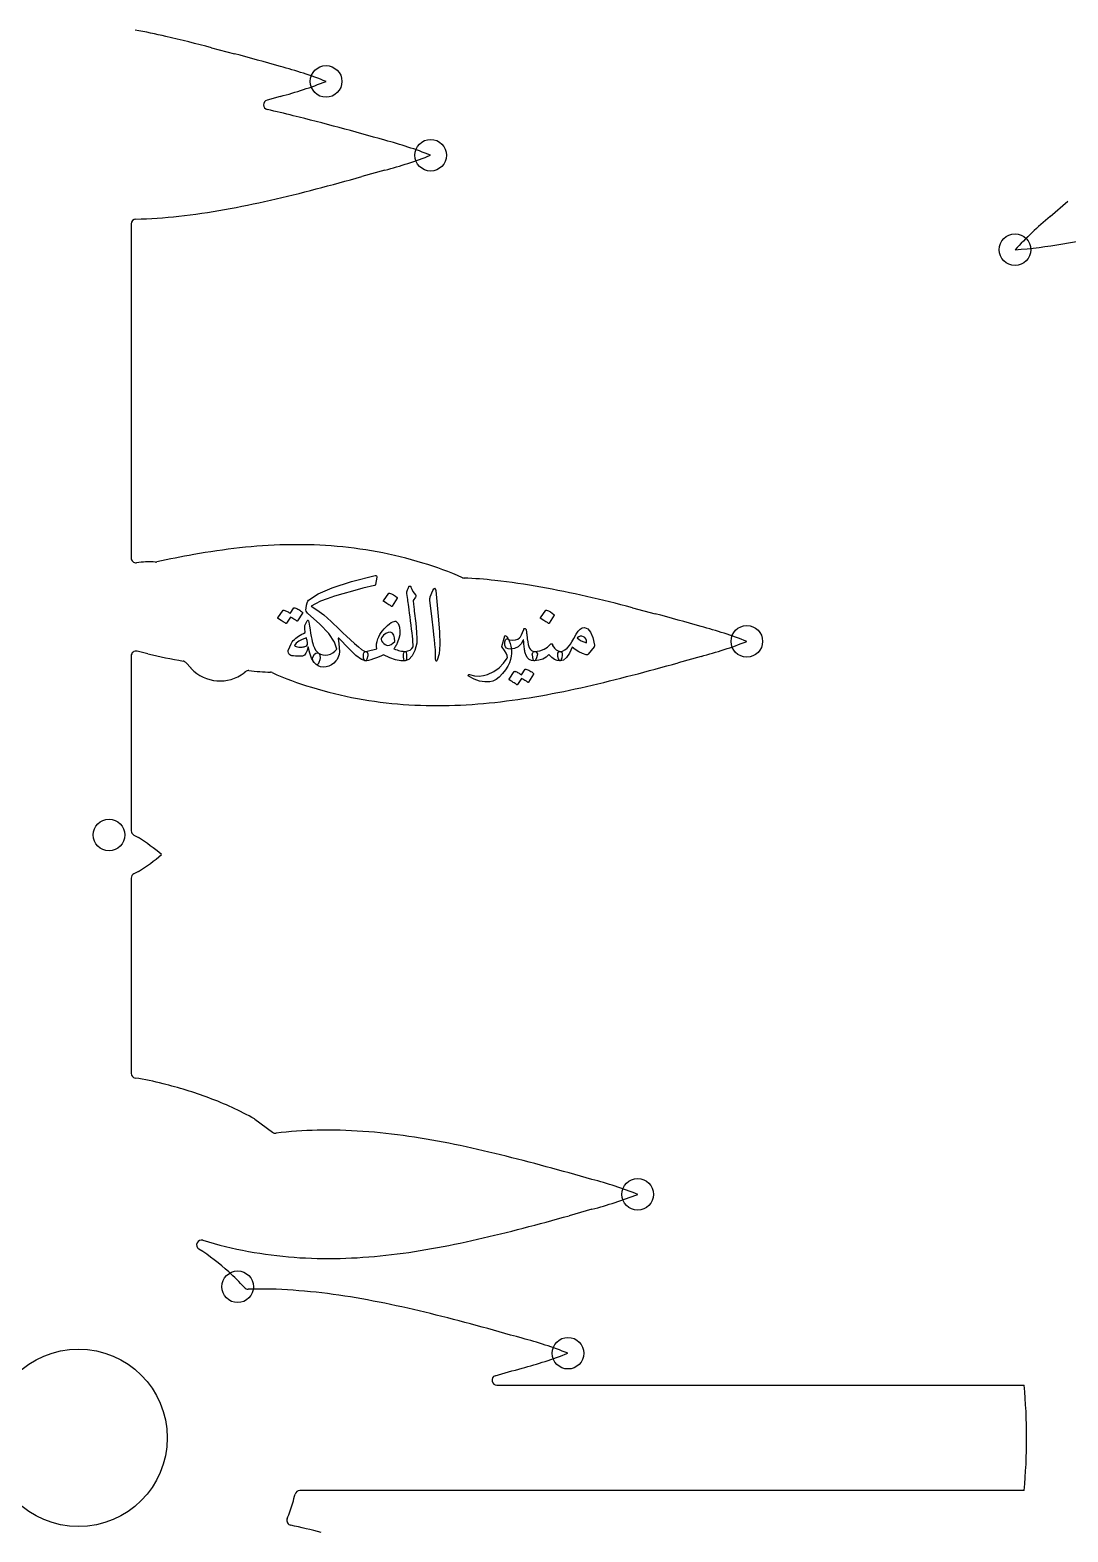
# Model space of a CAD drawing. Header units: millimetres. Extents: x -135 to 135, y -135 to 135.
# Drawn here: x -2.5 to 50.7, y -4.8 to 72.2 of the extents above; entities that cross this region are included whole.
import ezdxf

# ---------------------------------------------------------------- set-up
doc = ezdxf.new("R2010")
doc.units = ezdxf.units.MM
for name, color, linetype in [('CUT_INNER', 6, 'Continuous'), ('CUT_OUTER', 1, 'Continuous'), ('ENGRAVE', 7, 'Continuous'), ('TEXT', 5, 'Continuous')]:
    doc.layers.add(name, color=color, linetype=linetype)

msp = doc.modelspace()

# ---------------------------------------------------------------- linework, layer by layer
at = {"layer": 'CUT_INNER'}
for points in [[(6.824, 71.248), (7.997, 70.938)], [(10.345, 68.753), (9.663, 68.561)], [(15.703, 64.972), (14.531, 64.642)], [(49.802, 62.59), (50.721, 63.39)], [(2.7, 62.213), (2.7, 45.101)], [(28.39, 42.547), (29.563, 42.236)], [(2.7, 40.072), (2.7, 31.118)], [(3.562, 40.184), (3.008, 40.315)], [(31.911, 40.052), (30.738, 39.722)], [(5.78, 39.435), (5.776, 39.44), (5.501, 39.734)], [(8.555, 39.264), (8.493, 39.212)], [(2.837, 30.895), (3.076, 30.773), (3.081, 30.771)], [(2.7, 28.686), (2.7, 18.683)], [(3.076, 29.031), (2.837, 28.909)], [(9.027, 16.342), (9.031, 16.339), (9.951, 15.659)], [(26.319, 11.713), (25.147, 11.383)], [(21.446, 2.7), (48.464, 2.7), (48.47, 2.7)], [(48.47, -2.7), (48.464, -2.7), (11.347, -2.7)]]:
    msp.add_lwpolyline(points, dxfattribs=at)
msp.add_circle((0, 0), 4.55, dxfattribs=at)
for centre, radius, start, end in [((-3.198, 39.204), 33.51, 76.75998, 79.51042), ((-13.295, -5.797), 79.629, 75.36478, 77.10377), ((-37.486, -97.369), 174.344, 74.07642, 74.87777), ((5.149, 50.38), 20.572, 68.48912, 75.36713), ((5.146, 88.667), 20.581, 284.63144, 291.51012), ((9.731, 68.321), 0.25, 105.72289, 257.78775), ((2.282, 33.549), 35.31, 75.69123, 77.91016), ((-14.677, -36.217), 107.107, 74.82779, 76.12416), ((-32.127, -101.15), 174.344, 74.07642, 74.87777), ((10.508, 46.599), 20.572, 68.48912, 75.36713), ((10.505, 84.886), 20.581, 284.63144, 291.51012), ((-7.928, 141.02), 79.594, 282.89403, 284.63453), ((-24.83, 205.992), 146.728, 284.61041, 285.56057), ((-1.278, 111.939), 49.762, 280.14234, 282.90218), ((2.95, 62.213), 0.25, 92.68115, 180), ((2.225, 88.648), 26.195, 271.56044, 276.38131), ((1.235, 97.894), 35.494, 276.31139, 280.14243), ((63.016, 46.811), 20.582, 129.94395, 136.82275), ((22.014, 233.213), 174.344, 279.38892, 280.19027), ((46.642, 81.432), 20.584, 273.80445, 280.67865), ((12.163, 10.332), 35.494, 96.31139, 100.14243), ((11.324, 17.881), 27.899, 91.46761, 96.30294), ((11.211, 21.978), 23.799, 85.79326, 91.45034), ((11.348, 23.951), 21.822, 79.5531, 85.7719), ((2.95, 45.101), 0.25, 180, 276.79907), ((3.551, 40.974), 3.921, 91.59202, 98.38379), ((3.63, 40.504), 4.393, 85.83594, 92.44393), ((3.963, 45.135), 0.25, 266.60046, 282.21225), ((12.875, 5.696), 40.183, 99.97825, 102.73593), ((11.489, 24.736), 21.024, 72.95185, 79.54299), ((12.786, 28.625), 16.927, 65.95701, 73.28918), ((19.778, 44.314), 0.25, 247.52121, 267.31885), ((19.081, 25.169), 18.908, 83.1123, 87.92314), ((17.439, 8.644), 35.512, 79.85267, 83.67995), ((14.925, -5.407), 49.787, 77.09563, 79.85277), ((8.271, -34.498), 79.629, 75.36478, 77.10377), ((-15.92, -126.07), 174.344, 74.07642, 74.87777), ((26.715, 21.678), 20.572, 68.48912, 75.36713), ((26.712, 59.966), 20.581, 284.63144, 291.51012), ((2.95, 40.072), 0.25, 76.67052, 180), ((12.257, 77.516), 38.332, 256.88913, 259.64328), ((5.318, 39.564), 0.25, 42.98218, 79.16692), ((7.259, 40.818), 2.025, 223.07607, 307.52794), ((8.716, 39.073), 0.25, 84.90224, 130.16968), ((10.251, 52.367), 13.132, 263.38487, 268.1999), ((-8.622, 181.071), 146.728, 284.61041, 285.56057), ((9.827, 38.992), 0.25, 67.52121, 87.31885), ((16.819, 54.681), 16.927, 245.95701, 253.28918), ((14.93, 87.019), 49.762, 280.14234, 282.90218), ((8.279, 116.1), 79.594, 282.89403, 284.63453), ((18.115, 58.569), 21.024, 252.95185, 259.54299), ((18.256, 59.355), 21.822, 259.5531, 265.7719), ((17.442, 72.974), 35.494, 276.31139, 280.14243), ((18.393, 61.327), 23.799, 265.79326, 271.45034), ((18.281, 65.425), 27.899, 271.46761, 276.30294), ((2.95, 31.118), 0.25, 180, 243.08825), ((-6.652, 16.395), 17.361, 51.07998, 55.90012), ((-1.513, 36.468), 8.739, 301.67538, 311.29335), ((2.95, 28.686), 0.25, 116.91175, 180), ((2.95, 18.683), 0.25, 180, 261.12263), ((1, 5.449), 13.127, 75.28571, 81.62846), ((-0.541, -1.861), 20.592, 69.46539, 76.30547), ((0.876, 1.739), 16.723, 60.83127, 69.68257), ((10.099, 15.859), 0.25, 233.49259, 275.76847), ((12.634, -4.581), 20.347, 91.1212, 97.08559), ((12.8, -9.761), 25.529, 85.99483, 91.26642), ((12.401, -15.36), 31.142, 81.637, 85.98185), ((10.896, -25.582), 41.475, 78.33978, 81.63301), ((6.803, -45.435), 61.745, 76.11021, 78.34376), ((-4.061, -89.477), 107.107, 74.82779, 76.12416), ((-21.511, -154.409), 174.344, 74.07642, 74.87777), ((21.124, -6.66), 20.572, 68.48912, 75.36713), ((21.121, 31.627), 20.581, 284.63144, 291.51012), ((-14.214, 152.733), 146.728, 284.61041, 285.56057), ((0, 38.577), 78.872, 272.15039, 338.87977), ((6.303, 9.886), 0.25, 74.62171, 236.95312), ((12.52, 30.211), 21.005, 252.97413, 259.54458), ((9.338, 58.68), 49.762, 280.14234, 282.90218), ((2.688, 87.761), 79.594, 282.89403, 284.63453), ((0.036, 0.044), 11.419, 47.80629, 57.52519), ((12.665, 31.016), 21.822, 259.5531, 265.7719), ((12.802, 32.988), 23.799, 265.79326, 271.45034), ((12.69, 37.086), 27.899, 271.46761, 276.30294), ((11.851, 44.635), 35.494, 276.31139, 280.14243), ((-0.029, -0.03), 11.517, 42.18764, 47.81499), ((8.69, 7.871), 0.249, 221.97626, 269.99442), ((9.237, -17.523), 25.151, 85.97498, 91.24617), ((8.82, -23.501), 31.142, 81.637, 85.98185), ((7.314, -33.723), 41.475, 78.33978, 81.63301), ((3.222, -53.575), 61.745, 76.11021, 78.34376), ((-7.642, -97.617), 107.107, 74.82779, 76.12416), ((-25.093, -162.55), 174.344, 74.07642, 74.87777), ((17.542, -14.801), 20.572, 68.48912, 75.36713), ((17.539, 23.486), 20.581, 284.63144, 291.51012), ((0, 38.576), 96.422, 271.74881, 338.81457), ((21.446, 2.95), 0.25, 111.00293, 270), ((-125.613, 528.292), 545.288, 285.63604, 285.78688), ((21.061, 0), 27.542, 354.3747, 5.6253), ((1.928, -0.559), 9.468, 342.9683, 345.77238), ((11.347, -2.95), 0.25, 90, 165.23438), ((0.164, -0.054), 11.302, 338.77996, 343.13869), ((10.932, -4.238), 0.25, 158.20313, 257.78775), ((2.324, -44.95), 41.362, 75.83442, 78.06348)]:
    msp.add_arc(centre, radius, start, end, dxfattribs=at)
at = {"layer": 'CUT_OUTER'}
msp.add_arc((0, 0), 135, 0.70345, 88.59408, dxfattribs=at)
at = {"layer": 'ENGRAVE'}
for centre, radius in [((0, 38.577), 89.052), ((12.693, 69.519), 0.81), ((18.052, 65.738), 0.81), ((48.007, 60.893), 0.81), ((34.259, 40.818), 0.81), ((1.564, 30.899), 0.81), ((28.668, 12.479), 0.81), ((8.158, 7.741), 0.81), ((25.087, 4.338), 0.81)]:
    msp.add_circle(centre, radius, dxfattribs=at)
at = {"layer": 'TEXT'}
for points in [[(15.219, 44.201), (15.234, 44.2), (15.247, 44.197), (15.258, 44.192), (15.268, 44.185), (15.279, 44.172), (15.285, 44.154), (15.287, 44.131), (15.284, 44.104), (15.224, 43.733), (15.219, 43.716), (15.21, 43.702), (15.195, 43.691), (15.176, 43.684), (14.582, 43.541), (14.041, 43.401), (13.553, 43.264), (13.119, 43.13), (12.739, 43), (12.412, 42.874), (12.14, 42.75), (11.922, 42.63), (12.225, 42.444), (12.568, 42.183), (12.951, 41.845), (13.374, 41.431), (13.55, 41.258), (13.737, 41.08), (13.937, 40.895), (14.149, 40.705), (14.347, 40.535), (14.506, 40.41), (14.627, 40.333), (14.708, 40.301), (14.791, 40.265), (14.832, 40.189), (14.829, 40.072), (14.783, 39.914), (14.765, 39.872), (14.746, 39.842), (14.727, 39.824), (14.708, 39.818), (14.509, 39.889), (14.22, 40.105), (13.84, 40.465), (13.369, 40.968), (13.341, 40.984), (13.322, 40.989), (13.312, 40.982), (13.31, 40.963), (13.345, 40.711), (13.366, 40.492), (13.372, 40.308), (13.364, 40.156), (13.335, 40.059), (13.298, 39.969), (13.252, 39.889), (13.197, 39.818), (13.085, 39.706), (12.964, 39.62), (12.835, 39.558), (12.697, 39.522), (12.542, 39.506), (12.405, 39.519), (12.286, 39.56), (12.186, 39.629), (12.081, 39.74), (12.02, 39.848), (12.003, 39.953), (12.03, 40.054), (12.093, 40.161), (12.159, 40.224), (12.227, 40.242), (12.299, 40.215), (12.406, 40.16), (12.522, 40.128), (12.648, 40.12), (12.783, 40.135), (12.916, 40.172), (13.037, 40.232), (13.145, 40.312), (13.24, 40.414), (13.122, 40.786), (12.834, 41.217), (12.375, 41.708), (11.745, 42.259), (11.697, 42.31), (11.668, 42.371), (11.657, 42.442), (11.664, 42.523), (11.694, 42.681), (11.723, 42.802), (11.753, 42.886), (11.782, 42.931), (12.277, 43.251), (13.011, 43.568), (13.987, 43.882), (15.203, 44.195), (15.205, 44.196), (15.208, 44.196), (15.21, 44.197), (15.211, 44.198), (15.213, 44.199), (15.214, 44.2), (15.216, 44.201), (15.219, 44.201)], [(15.902, 43.286), (15.909, 43.293), (15.918, 43.297), (15.93, 43.299), (15.945, 43.297), (16.05, 43.255), (16.148, 43.203), (16.241, 43.142), (16.327, 43.071), (16.335, 43.061), (16.339, 43.05), (16.338, 43.039), (16.332, 43.028), (16.08, 42.62), (16.07, 42.61), (16.058, 42.608), (16.043, 42.612), (16.026, 42.625), (16.011, 42.636), (15.987, 42.652), (15.954, 42.673), (15.913, 42.7), (15.862, 42.733), (15.801, 42.77), (15.73, 42.813), (15.649, 42.862), (15.639, 42.87), (15.633, 42.878), (15.633, 42.886), (15.639, 42.894)], [(16.832, 43.367), (16.869, 43.455), (16.897, 43.524), (16.917, 43.576), (16.929, 43.609), (16.939, 43.63), (16.951, 43.645), (16.966, 43.654), (16.983, 43.658), (17.003, 43.654), (17.019, 43.644), (17.032, 43.627), (17.042, 43.604), (17.087, 43.489), (17.14, 43.385), (17.203, 43.292), (17.273, 43.211), (17.293, 43.185), (17.299, 43.156), (17.291, 43.123), (17.268, 43.087), (17.15, 42.921), (17.158, 42.846), (17.166, 42.773), (17.174, 42.701), (17.182, 42.63), (17.19, 42.561), (17.198, 42.493), (17.206, 42.427), (17.214, 42.361), (17.289, 41.758), (17.334, 41.286), (17.351, 40.946), (17.338, 40.737), (17.237, 40.359), (17.104, 40.08), (16.941, 39.899), (16.747, 39.818), (16.741, 39.818), (16.736, 39.818), (16.73, 39.818), (16.725, 39.818), (16.693, 39.848), (16.672, 39.917), (16.663, 40.025), (16.666, 40.172), (16.671, 40.227), (16.686, 40.267), (16.711, 40.291), (16.747, 40.301), (16.883, 40.329), (16.997, 40.378), (17.087, 40.45), (17.155, 40.544), (17.151, 40.656), (17.142, 40.784), (17.131, 40.928), (17.115, 41.087), (17.096, 41.261), (17.074, 41.448), (17.049, 41.651), (17.021, 41.867), (16.995, 42.079), (16.971, 42.27), (16.949, 42.439), (16.929, 42.587), (16.912, 42.714), (16.898, 42.819), (16.888, 42.902), (16.881, 42.964), (16.827, 43.27), (16.826, 43.301), (16.826, 43.327), (16.828, 43.349), (16.832, 43.367)], [(18.166, 43.421), (18.218, 43.52), (18.259, 43.555), (18.29, 43.526), (18.311, 43.432), (18.435, 42.114), (18.509, 41.305), (18.525, 40.659), (18.485, 40.176), (18.387, 39.855), (18.369, 39.829), (18.353, 39.815), (18.339, 39.813), (18.328, 39.823), (18.318, 39.839), (18.311, 39.859), (18.308, 39.884), (18.306, 39.914), (18.306, 40.147), (18.295, 40.394), (18.274, 40.656), (18.242, 40.931), (18.235, 41.003), (18.213, 41.197), (18.178, 41.514), (18.129, 41.953), (18.01, 42.926), (18.008, 42.978), (18.01, 43.026), (18.018, 43.069), (18.032, 43.109)], [(11.046, 42.533), (11.052, 42.54), (11.062, 42.544), (11.074, 42.546), (11.089, 42.544), (11.142, 42.524), (11.193, 42.503), (11.242, 42.479), (11.29, 42.453), (11.337, 42.425), (11.382, 42.394), (11.427, 42.36), (11.47, 42.324), (11.479, 42.313), (11.482, 42.301), (11.482, 42.288), (11.476, 42.275), (11.218, 41.867), (11.211, 41.861), (11.2, 41.861), (11.186, 41.867), (11.169, 41.877), (11.158, 41.887), (11.138, 41.901), (11.112, 41.918), (11.078, 41.939), (11.036, 41.964), (10.986, 41.994), (10.929, 42.027), (10.863, 42.066), (10.658, 41.748), (10.649, 41.739), (10.637, 41.736), (10.622, 41.741), (10.604, 41.754), (10.589, 41.764), (10.566, 41.781), (10.533, 41.802), (10.492, 41.829), (10.441, 41.861), (10.38, 41.899), (10.309, 41.942), (10.228, 41.99), (10.22, 41.998), (10.216, 42.006), (10.217, 42.014), (10.223, 42.023), (10.486, 42.415), (10.493, 42.422), (10.502, 42.426), (10.514, 42.427), (10.529, 42.426), (10.574, 42.411), (10.618, 42.394), (10.66, 42.375), (10.701, 42.353), (10.741, 42.33), (10.779, 42.304), (10.816, 42.277), (10.852, 42.248)], [(23.948, 42.415), (23.955, 42.422), (23.964, 42.426), (23.976, 42.427), (23.991, 42.426), (24.096, 42.384), (24.194, 42.332), (24.286, 42.271), (24.373, 42.2), (24.381, 42.189), (24.385, 42.178), (24.384, 42.168), (24.378, 42.157), (24.125, 41.748), (24.116, 41.739), (24.104, 41.736), (24.089, 41.741), (24.072, 41.754), (24.056, 41.764), (24.033, 41.781), (24, 41.802), (23.959, 41.829), (23.908, 41.861), (23.847, 41.899), (23.776, 41.942), (23.695, 41.99), (23.684, 41.998), (23.679, 42.006), (23.679, 42.014), (23.684, 42.023)], [(12.304, 40.21), (12.352, 40.157), (12.378, 40.082), (12.382, 39.987), (12.363, 39.871), (12.324, 39.741), (12.283, 39.657), (12.238, 39.62), (12.191, 39.629), (12.058, 39.757), (11.945, 39.953), (11.851, 40.217), (11.777, 40.549), (11.718, 40.354), (11.655, 40.21), (11.586, 40.117), (11.514, 40.076), (11.474, 40.069), (11.432, 40.064), (11.387, 40.06), (11.339, 40.059), (11.288, 40.06), (11.235, 40.061), (11.179, 40.062), (11.121, 40.065), (11.019, 40.075), (10.938, 40.088), (10.879, 40.104), (10.841, 40.124), (10.789, 40.183), (10.758, 40.241), (10.746, 40.298), (10.755, 40.355), (10.831, 40.544), (10.898, 40.691), (10.955, 40.797), (11.002, 40.861), (11.066, 40.921), (11.134, 40.979), (11.205, 41.034), (11.28, 41.087), (11.359, 41.137), (11.443, 41.185), (11.532, 41.231), (11.626, 41.275), (11.6, 41.485), (11.594, 41.528), (11.594, 41.567), (11.6, 41.601), (11.61, 41.63), (11.723, 41.872), (11.747, 41.902), (11.769, 41.9), (11.79, 41.867), (11.809, 41.802), (11.841, 41.596), (11.871, 41.406), (11.9, 41.234), (11.928, 41.079), (11.954, 40.941), (11.981, 40.821), (12.008, 40.719), (12.035, 40.635), (12.092, 40.495), (12.156, 40.378), (12.227, 40.283), (12.304, 40.21)], [(16.235, 41.856), (16.243, 41.856), (16.25, 41.855), (16.257, 41.854), (16.262, 41.853), (16.268, 41.852), (16.273, 41.85), (16.279, 41.848), (16.284, 41.845), (16.343, 41.796), (16.39, 41.731), (16.426, 41.648), (16.451, 41.549), (16.471, 41.348), (16.463, 41.153), (16.425, 40.963), (16.359, 40.78), (16.34, 40.737), (16.319, 40.694), (16.297, 40.651), (16.273, 40.608), (16.248, 40.565), (16.222, 40.522), (16.195, 40.479), (16.166, 40.436), (16.248, 40.408), (16.327, 40.383), (16.404, 40.361), (16.478, 40.342), (16.549, 40.326), (16.617, 40.314), (16.683, 40.306), (16.747, 40.301), (16.771, 40.293), (16.79, 40.268), (16.803, 40.226), (16.811, 40.167), (16.819, 40.018), (16.811, 39.91), (16.787, 39.843), (16.747, 39.818), (16.516, 39.819), (16.254, 39.871), (15.962, 39.975), (15.639, 40.129), (15.53, 40.078), (15.409, 40.027), (15.274, 39.976), (15.128, 39.925), (14.981, 39.878), (14.863, 39.844), (14.774, 39.824), (14.713, 39.818), (14.683, 39.825), (14.657, 39.847), (14.635, 39.884), (14.617, 39.936), (14.61, 39.965), (14.605, 39.995), (14.603, 40.025), (14.603, 40.054), (14.605, 40.084), (14.608, 40.113), (14.612, 40.143), (14.617, 40.172), (14.633, 40.227), (14.654, 40.267), (14.681, 40.291), (14.713, 40.301), (14.79, 40.316), (14.865, 40.331), (14.938, 40.346), (15.009, 40.363), (15.079, 40.381), (15.148, 40.4), (15.216, 40.42), (15.284, 40.441), (15.274, 40.562), (15.281, 40.687), (15.306, 40.818), (15.348, 40.952), (15.395, 41.061), (15.45, 41.166), (15.512, 41.268), (15.582, 41.366), (15.661, 41.462), (15.748, 41.553), (15.845, 41.642), (15.95, 41.727), (16.033, 41.783), (16.108, 41.824), (16.175, 41.848), (16.235, 41.856)], [(11.686, 41.001), (11.467, 40.923), (11.292, 40.831), (11.158, 40.724), (11.067, 40.603), (11.108, 40.576), (11.16, 40.554), (11.223, 40.538), (11.298, 40.527), (11.341, 40.526), (11.385, 40.525), (11.429, 40.527), (11.473, 40.53), (11.518, 40.536), (11.562, 40.544), (11.608, 40.556), (11.653, 40.571), (11.706, 40.605), (11.734, 40.665), (11.738, 40.75), (11.718, 40.861), (11.704, 40.912), (11.694, 40.952), (11.688, 40.982), (11.686, 41.001)], [(15.993, 41.286), (15.867, 41.279), (15.748, 41.231), (15.633, 41.142), (15.526, 41.011), (15.507, 40.968), (15.511, 40.915), (15.537, 40.85), (15.585, 40.775), (15.648, 40.704), (15.715, 40.654), (15.786, 40.624), (15.859, 40.614), (15.94, 40.627), (16.026, 40.666), (16.117, 40.731), (16.214, 40.823), (16.206, 41.003), (16.167, 41.141), (16.096, 41.235), (15.993, 41.286)], [(20.022, 39.022), (20.005, 39.033), (19.992, 39.044), (19.983, 39.057), (19.979, 39.07), (19.978, 39.081), (19.98, 39.091), (19.986, 39.102), (19.995, 39.113), (20.004, 39.119), (20.016, 39.122), (20.031, 39.122), (20.049, 39.118), (20.3, 39.062), (20.537, 39.044), (20.76, 39.065), (20.968, 39.124), (21.291, 39.279), (21.567, 39.469), (21.794, 39.696), (21.974, 39.957), (21.977, 39.962), (21.979, 39.967), (21.981, 39.97), (21.982, 39.974), (21.983, 39.976), (21.984, 39.979), (21.985, 39.981), (21.985, 39.984), (21.968, 40.093), (21.916, 40.218), (21.831, 40.361), (21.711, 40.522), (21.706, 40.532), (21.704, 40.541), (21.703, 40.548), (21.705, 40.554), (21.861, 41.103), (21.878, 41.123), (21.908, 41.11), (21.951, 41.062), (22.006, 40.979), (22.075, 40.855), (22.129, 40.717), (22.169, 40.567), (22.195, 40.404), (22.2, 40.312), (22.193, 40.197), (22.175, 40.059), (22.146, 39.898), (22.094, 39.725), (22.008, 39.546), (21.887, 39.36), (21.732, 39.167), (21.565, 38.995), (21.403, 38.868), (21.245, 38.786), (21.092, 38.747), (20.822, 38.742), (20.553, 38.786), (20.286, 38.879), (20.022, 39.022)], [(22.894, 41.479), (22.918, 41.47), (22.936, 41.453), (22.947, 41.427), (22.953, 41.393), (22.956, 41.37), (22.96, 41.337), (22.966, 41.296), (22.972, 41.245), (22.979, 41.186), (22.987, 41.118), (22.997, 41.042), (23.007, 40.958), (23.028, 40.796), (23.055, 40.662), (23.087, 40.554), (23.125, 40.474), (23.171, 40.41), (23.229, 40.361), (23.297, 40.324), (23.378, 40.301), (23.453, 40.277), (23.5, 40.234), (23.52, 40.175), (23.512, 40.097), (23.48, 39.975), (23.448, 39.887), (23.416, 39.835), (23.383, 39.818), (23.226, 39.838), (23.097, 39.898), (22.997, 39.999), (22.926, 40.14), (22.913, 40.185), (22.9, 40.232), (22.887, 40.283), (22.875, 40.337), (22.864, 40.394), (22.854, 40.454), (22.846, 40.519), (22.84, 40.587), (22.835, 40.653), (22.83, 40.712), (22.825, 40.763), (22.821, 40.807), (22.818, 40.843), (22.815, 40.87), (22.814, 40.889), (22.813, 40.898), (22.813, 40.903), (22.812, 40.906), (22.81, 40.907), (22.808, 40.907), (22.805, 40.904), (22.801, 40.899), (22.797, 40.892), (22.792, 40.882), (22.683, 40.688), (22.535, 40.548), (22.347, 40.46), (22.119, 40.425), (22.023, 40.436), (21.947, 40.475), (21.893, 40.541), (21.861, 40.635), (21.851, 40.72), (21.853, 40.792), (21.867, 40.852), (21.893, 40.898), (21.926, 40.931), (21.958, 40.948), (21.99, 40.95), (22.023, 40.936), (22.05, 40.917), (22.075, 40.904), (22.096, 40.896), (22.114, 40.893), (22.27, 40.888), (22.403, 40.904), (22.514, 40.942), (22.603, 41.001), (22.655, 41.058), (22.71, 41.149), (22.766, 41.273), (22.824, 41.431), (22.834, 41.456), (22.849, 41.473), (22.869, 41.48), (22.894, 41.479)], [(25.943, 41.528), (26.112, 41.468), (26.251, 41.299), (26.362, 41.022), (26.443, 40.635), (26.446, 40.607), (26.445, 40.583), (26.438, 40.561), (26.427, 40.544), (26.131, 40.172), (26.111, 40.15), (26.087, 40.136), (26.06, 40.131), (26.029, 40.135), (25.828, 40.203), (25.639, 40.291), (25.463, 40.397), (25.298, 40.522), (25.165, 40.214), (25.02, 39.994), (24.861, 39.861), (24.69, 39.818), (24.671, 39.825), (24.651, 39.846), (24.631, 39.881), (24.609, 39.93), (24.577, 40.053), (24.565, 40.151), (24.574, 40.225), (24.604, 40.275), (24.622, 40.286), (24.642, 40.295), (24.665, 40.3), (24.69, 40.301), (24.812, 40.322), (24.932, 40.38), (25.049, 40.473), (25.163, 40.603), (25.213, 40.678), (25.288, 40.802), (25.388, 40.974), (25.513, 41.194), (25.61, 41.34), (25.715, 41.444), (25.826, 41.507), (25.943, 41.528)], [(25.556, 41.001), (25.657, 40.917), (25.771, 40.847), (25.899, 40.793), (26.04, 40.753), (26.032, 40.859), (26.004, 40.946), (25.954, 41.013), (25.884, 41.06), (25.803, 41.084), (25.721, 41.083), (25.639, 41.055), (25.556, 41.001)], [(24.69, 40.301), (24.733, 40.288), (24.764, 40.273), (24.784, 40.258), (24.792, 40.242), (24.796, 40.218), (24.798, 40.189), (24.796, 40.154), (24.792, 40.113), (24.772, 39.984), (24.748, 39.892), (24.721, 39.836), (24.69, 39.818), (24.545, 39.838), (24.4, 39.9), (24.255, 40.002), (24.109, 40.146), (23.971, 40.014), (23.803, 39.916), (23.605, 39.85), (23.378, 39.818), (23.353, 39.822), (23.334, 39.838), (23.318, 39.863), (23.308, 39.898), (23.265, 40.124), (23.26, 40.149), (23.262, 40.176), (23.271, 40.206), (23.286, 40.237), (23.304, 40.261), (23.325, 40.28), (23.35, 40.294), (23.378, 40.301), (23.649, 40.342), (23.873, 40.414), (24.047, 40.519), (24.174, 40.657), (24.189, 40.675), (24.206, 40.689), (24.226, 40.697), (24.249, 40.7), (24.27, 40.697), (24.285, 40.687), (24.294, 40.672), (24.297, 40.651), (24.298, 40.631), (24.3, 40.614), (24.304, 40.599), (24.308, 40.587), (24.399, 40.478), (24.492, 40.394), (24.59, 40.336), (24.69, 40.301)], [(22.894, 39.393), (22.901, 39.399), (22.91, 39.403), (22.922, 39.405), (22.937, 39.403), (22.99, 39.383), (23.041, 39.362), (23.091, 39.338), (23.139, 39.312), (23.185, 39.284), (23.231, 39.253), (23.275, 39.219), (23.319, 39.183), (23.327, 39.172), (23.331, 39.16), (23.33, 39.148), (23.324, 39.135), (23.066, 38.726), (23.059, 38.72), (23.048, 38.72), (23.035, 38.726), (23.017, 38.736), (23.006, 38.746), (22.987, 38.76), (22.96, 38.777), (22.926, 38.798), (22.884, 38.823), (22.835, 38.853), (22.777, 38.887), (22.711, 38.925), (22.507, 38.607), (22.497, 38.598), (22.485, 38.595), (22.47, 38.6), (22.453, 38.613), (22.438, 38.623), (22.414, 38.64), (22.381, 38.661), (22.34, 38.688), (22.289, 38.72), (22.228, 38.758), (22.157, 38.801), (22.076, 38.849), (22.068, 38.858), (22.064, 38.866), (22.065, 38.874), (22.071, 38.882), (22.334, 39.274), (22.341, 39.281), (22.351, 39.285), (22.363, 39.286), (22.378, 39.285), (22.422, 39.27), (22.466, 39.254), (22.509, 39.234), (22.55, 39.212), (22.589, 39.189), (22.628, 39.163), (22.665, 39.136), (22.7, 39.108)]]:
    msp.add_lwpolyline(points, close=True, dxfattribs=at)

doc.saveas('drawing.dxf')
